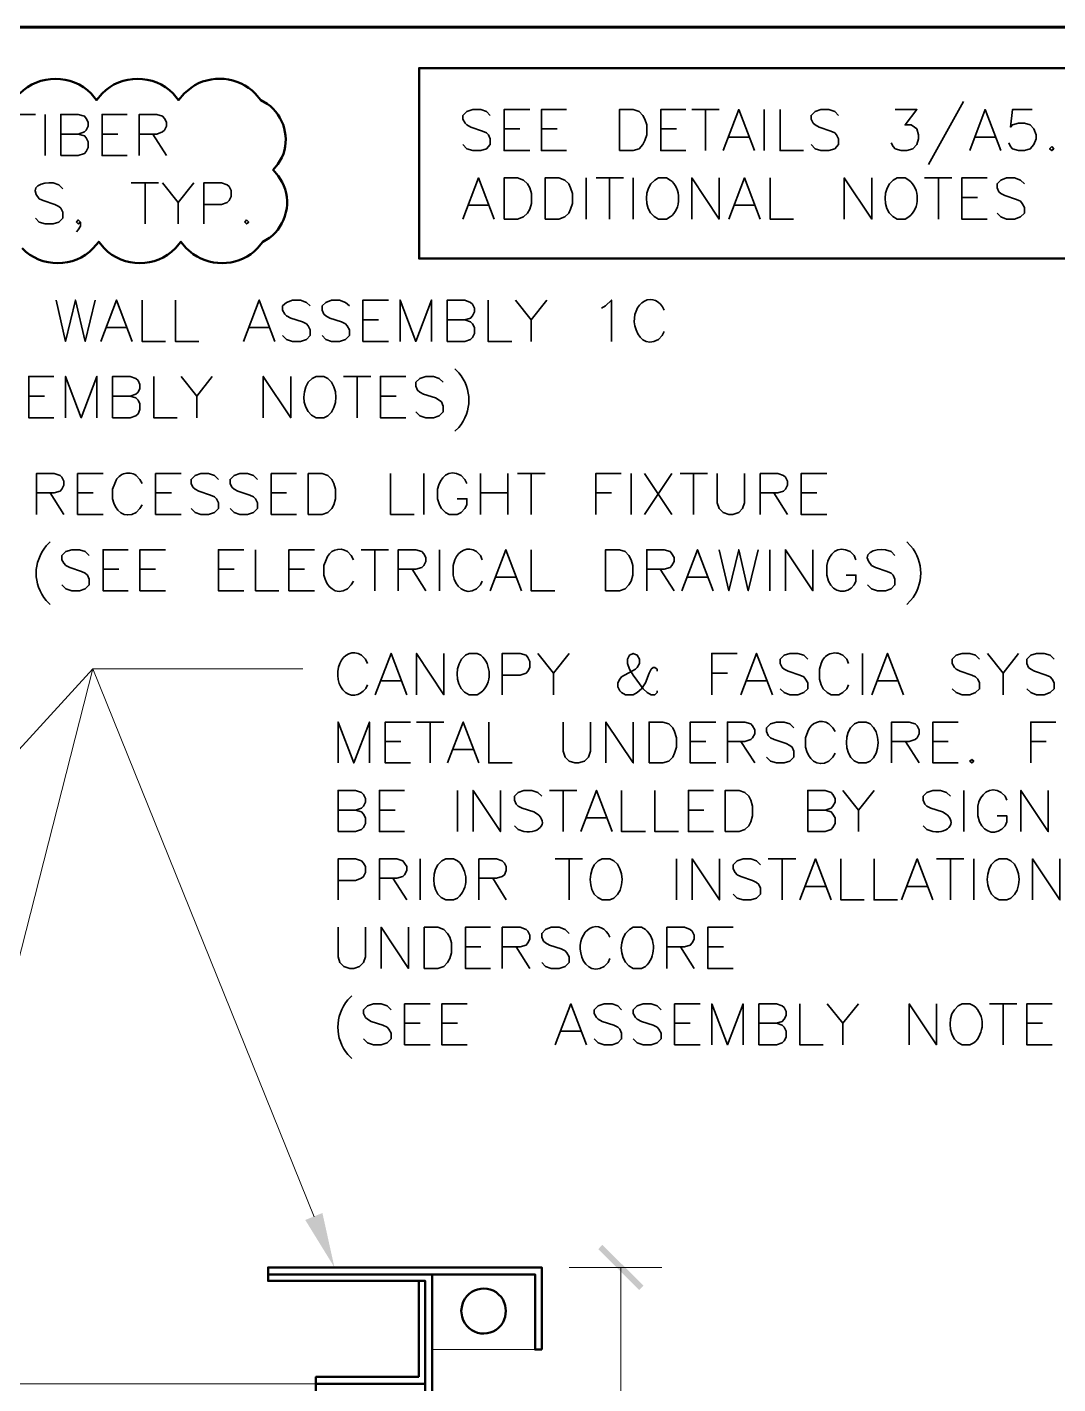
# Model space of a CAD drawing. Header units: inches. Extents: x 5 to 516, y -193 to 129.
# Drawn here: x 352.837 to 355.976, y -21.056 to -16.926 of the extents above; entities that cross this region are included whole.
import ezdxf

# ---------------------------------------------------------------- set-up
doc = ezdxf.new("R2010")
doc.units = ezdxf.units.IN
doc.header["$MEASUREMENT"] = 0
doc.layers.add('PDF5_Geometry', color=7, linetype='Continuous')
doc.layers.add('PDF5_Solid Fills', color=7, linetype='Continuous')

msp = doc.modelspace()

# ---------------------------------------------------------------- hatches: boundary and pattern name
at = {"layer": 'PDF5_Solid Fills', "transparency": 33554559}
msp.add_hatch(color=256, dxfattribs=at).paths.add_polyline_path([(354.7010296, -20.7701201), (354.714363, -20.7567868), (354.5888069, -20.6323406), (354.5765852, -20.6456756)])

# ---------------------------------------------------------------- linework, layer by layer
at = {"layer": 'PDF5_Geometry', "lineweight": 60}
msp.add_lwpolyline([(379.067698, -46.9256782), (379.067698, -16.9256758), (334.0676944, -16.9256758), (334.0676944, -46.9256782)], dxfattribs=at)
at = {"layer": 'PDF5_Geometry', "lineweight": 50}
for points in [[(356.721029, -17.0501187), (356.721029, -17.6301188), (354.0310289, -17.6301188), (354.0310289, -17.0501187)], [(354.0299186, -21.0345628), (354.0299186, -20.7423406), (354.0499186, -20.7423406), (354.0499186, -21.0556739), (353.7165853, -21.0556739), (353.7165853, -21.0345628)]]:
    msp.add_lwpolyline(points, close=True, dxfattribs=at)
for points in [[(353.0654742, -17.1278963), (353.0488075, -17.1478963), (353.0321408, -17.1278963)], [(353.3365853, -17.1101185), (353.3154743, -17.1278963), (353.2988075, -17.1478963), (353.2821409, -17.1278963)], [(353.5688076, -17.1590074), (353.5488076, -17.1478963), (353.532141, -17.1278963)], [(353.614363, -17.3978963), (353.602141, -17.3778963), (353.5865852, -17.3601185), (353.6010299, -17.3423408), (353.6132519, -17.3223408)], [(353.0388075, -17.5990075), (353.0554742, -17.5790075), (353.0721409, -17.5990075)], [(353.2888075, -17.5990075), (353.3054742, -17.5790075), (353.3221409, -17.5990075), (353.343252, -17.6167852)], [(353.5388077, -17.5990075), (353.5554743, -17.5790075), (353.5754743, -17.5667852)], [(353.5710292, -20.7223406), (353.5710292, -20.7012295), (354.4043626, -20.7012295), (354.4043626, -20.9512295)], [(354.0710292, -22.3890077), (354.0710292, -22.4101188), (353.7165848, -22.4101188), (353.7165848, -22.3890077), (354.0499181, -22.3890077), (354.0499181, -20.7423409), (353.5710292, -20.7423409), (353.5710292, -20.7223409), (354.0710292, -20.7223409), (354.0710292, -22.4101188)], [(354.0710292, -20.7223409), (354.3843626, -20.7223409), (354.3843626, -20.9512298), (354.4043626, -20.9512298)], [(354.2865847, -20.8678964), (354.2932514, -20.8512298), (354.2954736, -20.833452), (354.2932514, -20.8167853), (354.2865847, -20.8001186)], [(354.1621402, -20.8167853), (354.1588069, -20.833452), (354.1621402, -20.8512298)], [(354.0499178, -22.3678966), (354.0499178, -22.3890077), (354.0499178, -21.0556742), (353.7165845, -21.0556742), (353.7165845, -22.3890077), (354.0499178, -22.3890077)]]:
    msp.add_lwpolyline(points, dxfattribs=at)
at = {"layer": 'PDF5_Geometry', "lineweight": 35}
for points in [[(354.2476966, -17.1945628), (354.2365855, -17.1823406), (354.2188077, -17.176785), (354.1943633, -17.176785), (354.1765855, -17.1823406), (354.1643633, -17.1945628), (354.1643633, -17.2056739), (354.1710299, -17.2178961), (354.1765855, -17.2234517), (354.1888077, -17.2301184), (354.2243633, -17.2423406), (354.2365855, -17.2478961), (354.2421411, -17.2534517), (354.2476966, -17.2656739), (354.2476966, -17.2834517), (354.2365855, -17.2956739), (354.2188077, -17.3012295), (354.1943633, -17.3012295), (354.1765855, -17.2956739), (354.1643633, -17.2834517)], [(354.3676949, -17.3012297), (354.2899171, -17.3012297), (354.2899171, -17.1767852), (354.3676949, -17.1767852)], [(354.4799193, -17.3012297), (354.4032526, -17.3012297), (354.4032526, -17.1767852), (354.4799193, -17.1767852)], [(354.8432503, -17.3012297), (354.7665837, -17.3012297), (354.7665837, -17.1767852), (354.8432503, -17.1767852)], [(354.8610299, -17.1767857), (354.9443633, -17.1767857)], [(354.9032527, -17.1767857), (354.9032527, -17.3012302)], [(354.9565838, -17.3012297), (355.0043616, -17.1767852), (355.0521394, -17.3012297)], [(355.08214, -17.1767857), (355.08214, -17.3012302)], [(355.1299192, -17.1767857), (355.1299192, -17.3012302), (355.2010303, -17.3012302)], [(355.3076965, -17.1945628), (355.2965854, -17.1823406), (355.2788076, -17.176785), (355.2543632, -17.176785), (355.2365854, -17.1823406), (355.2243632, -17.1945628), (355.2243632, -17.2056739), (355.2310299, -17.2178961), (355.2365854, -17.2234517), (355.2488076, -17.2301184), (355.2843632, -17.2423406), (355.2965854, -17.2478961), (355.302141, -17.2534517), (355.3076965, -17.2656739), (355.3076965, -17.2834517), (355.2965854, -17.2956739), (355.2788076, -17.3012295), (355.2543632, -17.3012295), (355.2365854, -17.2956739), (355.2243632, -17.2834517)], [(355.4810296, -17.1767857), (355.5465852, -17.1767857), (355.5110296, -17.2234524), (355.5288074, -17.2234524), (355.5399185, -17.2301191), (355.5465852, -17.2356746), (355.5521407, -17.2534524), (355.5521407, -17.2656746), (355.5465852, -17.2834524), (355.5343629, -17.2956746), (355.5165852, -17.3012302), (355.4988074, -17.3012302), (355.4810296, -17.2956746), (355.4743629, -17.289008), (355.4688074, -17.2778969)], [(355.6888069, -17.1523423), (355.5821402, -17.3434534)], [(355.7076961, -17.3012297), (355.7543628, -17.1767852), (355.8021406, -17.3012297)], [(355.8976963, -17.1767857), (355.8376963, -17.1767857), (355.8321407, -17.2301191), (355.8376963, -17.2234524), (355.8565852, -17.2178969), (355.874363, -17.2178969), (355.8921407, -17.2234524), (355.9032519, -17.2356746), (355.9099185, -17.2534524), (355.9099185, -17.2656746), (355.9032519, -17.2834524), (355.8921407, -17.2956746), (355.874363, -17.3012302), (355.8565852, -17.3012302), (355.8376963, -17.2956746), (355.8321407, -17.289008), (355.8265852, -17.2778969)], [(352.7854727, -17.3167846), (352.7854727, -17.191229), (352.8632505, -17.191229)], [(352.8921396, -17.1912307), (352.8921396, -17.3167863)], [(352.9399188, -17.3167846), (352.9399188, -17.191229), (352.9932522, -17.191229), (353.0121411, -17.1967846), (353.0176966, -17.2034512), (353.0232522, -17.2145623), (353.0232522, -17.2267846), (353.0176966, -17.2390068), (353.0121411, -17.2445624), (352.9932522, -17.251229), (352.9399188, -17.251229)], [(353.1421416, -17.3167846), (353.0654749, -17.3167846), (353.0654749, -17.191229), (353.1421416, -17.191229)], [(353.1788059, -17.3167846), (353.1788059, -17.191229), (353.2321393, -17.191229), (353.249917, -17.1967846), (353.2554726, -17.2034512), (353.2621393, -17.2145623), (353.2621393, -17.2267846), (353.2554726, -17.2390068), (353.249917, -17.2445624), (353.2321393, -17.251229), (353.1788059, -17.251229)], [(352.9932523, -17.2512306), (353.0121411, -17.2567861), (353.0176967, -17.2623417), (353.0232523, -17.2745639), (353.0232523, -17.2923417), (353.0176967, -17.3045639), (353.0121411, -17.3101194), (352.9932523, -17.3167861), (352.9399189, -17.3167861)], [(353.0654749, -17.2512306), (353.1132527, -17.2512306)], [(353.2199188, -17.2512306), (353.262141, -17.3167861)], [(354.2899171, -17.2356756), (354.3376949, -17.2356756)], [(354.4032526, -17.2356756), (354.4510304, -17.2356756)], [(354.7665837, -17.2356756), (354.8143614, -17.2356756)], [(354.9743632, -17.2601191), (355.0343632, -17.2601191)], [(355.7254732, -17.2601191), (355.7843621, -17.2601191)], [(354.1643633, -17.5101191), (354.2121411, -17.3845635), (354.2599188, -17.5101191)], [(354.5399171, -17.384563), (354.5399171, -17.5101186)], [(354.5699193, -17.384563), (354.6532527, -17.384563)], [(354.6110299, -17.384563), (354.6110299, -17.5101186)], [(354.6832503, -17.384563), (354.6832503, -17.5101186)], [(354.7954751, -17.3912297), (354.784364, -17.384563), (354.7599195, -17.384563), (354.7488084, -17.3912297), (354.7365862, -17.4023408)], [(354.8610299, -17.5101191), (354.8610299, -17.3845635), (354.9443633, -17.5101191), (354.9443633, -17.3845635)], [(354.9743632, -17.5101191), (355.0221409, -17.3845635), (355.0699187, -17.5101191)], [(355.099917, -17.384563), (355.099917, -17.5101186), (355.1710281, -17.5101186)], [(355.3254736, -17.5101191), (355.3254736, -17.3845635), (355.409918, -17.5101191), (355.409918, -17.3845635)], [(355.5221416, -17.3912297), (355.5110305, -17.384563), (355.4865861, -17.384563), (355.4743638, -17.3912297), (355.4632527, -17.4023408)], [(355.5699194, -17.384563), (355.6532527, -17.384563)], [(355.6121399, -17.384563), (355.6121399, -17.5101186)], [(355.7610282, -17.5101191), (355.6832504, -17.5101191), (355.6832504, -17.3845635), (355.7610282, -17.3845635)], [(355.8743628, -17.4023423), (355.8621406, -17.3912312), (355.8443628, -17.3845645), (355.8199183, -17.3845645), (355.8021406, -17.3912312), (355.7910294, -17.4023423), (355.7910294, -17.4145645), (355.796585, -17.4267868), (355.8021406, -17.4323423), (355.8143628, -17.4378979), (355.8499183, -17.4501201), (355.8621406, -17.4556756), (355.8676961, -17.4623423), (355.8743628, -17.4745645), (355.8743628, -17.4923423), (355.8621406, -17.5034534), (355.8443628, -17.5101201), (355.8199183, -17.5101201), (355.8021406, -17.5034534), (355.7910294, -17.4923423)], [(352.9465852, -17.4178972), (352.934363, -17.405675), (352.9165852, -17.4001195)], [(353.1543625, -17.4001179), (353.2376958, -17.4001179)], [(353.1965852, -17.4001179), (353.1965852, -17.5245624)], [(353.2499187, -17.4001179), (353.2976965, -17.4590068), (353.2976965, -17.5245624)], [(353.3454726, -17.4001179), (353.2976948, -17.4590068)], [(353.3754748, -17.5245641), (353.3754748, -17.4001196), (353.4288081, -17.4001196), (353.4465859, -17.4056752), (353.4521415, -17.4112307), (353.4588081, -17.423453), (353.4588081, -17.4412308), (353.4521415, -17.453453), (353.4465859, -17.4590085), (353.4288081, -17.4656752), (353.3754748, -17.4656752)], [(352.874363, -17.4478972), (352.8865852, -17.4534528), (352.9221408, -17.465675), (352.934363, -17.4712306), (352.9399186, -17.4767861), (352.9465852, -17.4890084), (352.9465852, -17.5067861), (352.934363, -17.5190084), (352.9165852, -17.5245639), (352.8921408, -17.5245639), (352.874363, -17.5190084), (352.8632519, -17.5067861)], [(354.1821403, -17.4678963), (354.2421403, -17.4678963)], [(354.9921402, -17.4678963), (355.0521402, -17.4678963)], [(355.6832504, -17.4445628), (355.7310282, -17.4445628)], [(354.7599195, -17.5101186), (354.784364, -17.5101186), (354.7954751, -17.5034519)], [(355.4865861, -17.5101186), (355.5110305, -17.5101186), (355.5221416, -17.5034519)], [(352.9999187, -17.5190076), (352.993252, -17.5245632), (352.9876964, -17.5190076), (352.993252, -17.512341), (352.9999187, -17.5190076), (352.9999187, -17.5312299), (352.993252, -17.542341), (352.9876964, -17.5490076)], [(352.9254738, -17.7567848), (352.9543627, -17.8823404), (352.9843627, -17.7567848), (353.0143627, -17.8823404), (353.0443627, -17.7567848)], [(353.0621406, -17.8823409), (353.1099184, -17.7567853), (353.1576962, -17.8823409)], [(353.1876967, -17.7567848), (353.1876967, -17.8823404), (353.2588078, -17.8823404)], [(353.2888071, -17.7567848), (353.2888071, -17.8823404), (353.3599182, -17.8823404)], [(353.4965844, -17.8823409), (353.5443621, -17.7567853), (353.5921399, -17.8823409)], [(353.6988074, -17.7745641), (353.6876963, -17.763453), (353.6699185, -17.7567863), (353.6454741, -17.7567863), (353.6276963, -17.763453), (353.6154741, -17.7745641), (353.6154741, -17.7867863), (353.6221407, -17.7990086), (353.6276963, -17.8045641), (353.6399185, -17.8112308), (353.6754741, -17.8223419), (353.6876963, -17.8290086), (353.6932519, -17.8345641), (353.6988074, -17.8467863), (353.6988074, -17.8645641), (353.6876963, -17.8767863), (353.6699185, -17.8823419), (353.6454741, -17.8823419), (353.6276963, -17.8767863), (353.6154741, -17.8645641)], [(353.8188071, -17.7745641), (353.8065848, -17.763453), (353.7888071, -17.7567863), (353.7643626, -17.7567863), (353.7465848, -17.763453), (353.7354737, -17.7745641), (353.7354737, -17.7867863), (353.7410293, -17.7990086), (353.7465848, -17.8045641), (353.7588071, -17.8112308), (353.7943626, -17.8223419), (353.8065848, -17.8290086), (353.8121404, -17.8345641), (353.8188071, -17.8467863), (353.8188071, -17.8645641), (353.8065848, -17.8767863), (353.7888071, -17.8823419), (353.7643626, -17.8823419), (353.7465848, -17.8767863), (353.7354737, -17.8645641)], [(353.9376954, -17.8823409), (353.8599176, -17.8823409), (353.8599176, -17.7567853), (353.9376954, -17.7567853)], [(353.9732509, -17.8823409), (353.9732509, -17.7567853), (354.0210287, -17.8823409), (354.0688065, -17.7567853), (354.0688065, -17.8823409)], [(354.1165841, -17.8823409), (354.1165841, -17.7567853), (354.1699174, -17.7567853), (354.1876952, -17.763452), (354.1932507, -17.7690076), (354.1999174, -17.7812298), (354.1999174, -17.7923409), (354.1932507, -17.8045631), (354.1876952, -17.8112298), (354.1699174, -17.8167853), (354.1165841, -17.8167853)], [(354.2410302, -17.7567848), (354.2410302, -17.8823404), (354.3132525, -17.8823404)], [(354.3243636, -17.7567848), (354.3721413, -17.8167848), (354.3721413, -17.8823404)], [(354.4199175, -17.7567848), (354.3721397, -17.8167848)], [(354.5865842, -17.7812305), (354.5988064, -17.7745638), (354.6165842, -17.7567861), (354.6165842, -17.8823416)], [(353.0799177, -17.8401181), (353.1399177, -17.8401181)], [(353.5143637, -17.8401181), (353.5743637, -17.8401181)], [(353.8599176, -17.8167846), (353.9076954, -17.8167846)], [(354.1699175, -17.8167846), (354.1876953, -17.8223402), (354.1932508, -17.8290068), (354.1999175, -17.840118), (354.1999175, -17.8578957), (354.1932508, -17.870118), (354.1876953, -17.8767846), (354.1699175, -17.8823402), (354.1165841, -17.8823402)], [(354.7599188, -17.876787), (354.7710299, -17.8645648), (354.7776966, -17.8523425)], [(352.9188072, -18.1145639), (352.8421405, -18.1145639), (352.8421405, -17.9890083), (352.9188072, -17.9890083)], [(352.9543638, -18.1145639), (352.9543638, -17.9890083), (353.0021416, -18.1145639), (353.0499194, -17.9890083), (353.0499194, -18.1145639)], [(353.097697, -18.1145639), (353.097697, -17.9890083), (353.1510303, -17.9890083), (353.1688081, -17.995675), (353.1754748, -18.0012305), (353.1810303, -18.0134527), (353.1810303, -18.025675), (353.1754748, -18.0367861), (353.1688081, -18.0434527), (353.1510303, -18.0490083), (353.097697, -18.0490083)], [(353.2232508, -17.9890078), (353.2232508, -18.1145633), (353.2943619, -18.1145633)], [(353.3065842, -17.9890078), (353.354362, -18.0490078), (353.354362, -18.1145633)], [(353.4010282, -17.9890078), (353.3543615, -18.0490078)], [(353.5565842, -18.1145639), (353.5565842, -17.9890083), (353.6399175, -18.1145639), (353.6399175, -17.9890083)], [(353.7532522, -17.9956744), (353.74103, -17.9890078), (353.7176967, -17.9890078), (353.7054744, -17.9956744), (353.6932522, -18.0067855)], [(353.80103, -17.9890078), (353.8843633, -17.9890078)], [(353.8421406, -17.9890078), (353.8421406, -18.1145633)], [(353.9910288, -18.1145639), (353.9132511, -18.1145639), (353.9132511, -17.9890083), (353.9910288, -17.9890083)], [(354.1043635, -18.0067848), (354.0921412, -17.9956737), (354.0743635, -17.989007), (354.0510301, -17.989007), (354.0332523, -17.9956737), (354.0210301, -18.0067848), (354.0210301, -18.019007), (354.0265857, -18.0312293), (354.0332523, -18.0367848), (354.0443635, -18.0434515), (354.0810301, -18.0545626), (354.0921412, -18.0612293), (354.0988079, -18.0667848), (354.1043635, -18.079007), (354.1043635, -18.0967848), (354.0921412, -18.109007), (354.0743635, -18.1145626), (354.0510301, -18.1145626), (354.0332523, -18.109007), (354.0210301, -18.0967848)], [(354.1399176, -17.9656742), (354.1521398, -17.9778965)], [(352.8421405, -18.0490076), (352.8899183, -18.0490076)], [(353.1510281, -18.0490076), (353.1688059, -18.0545631), (353.1754726, -18.0612298), (353.1810282, -18.0723409), (353.1810282, -18.0901187), (353.1754726, -18.1023409), (353.1688059, -18.1090076), (353.1510281, -18.1145631), (353.0976948, -18.1145631)], [(353.9132511, -18.0490076), (353.9610288, -18.0490076)], [(353.7176967, -18.1145633), (353.74103, -18.1145633), (353.7532522, -18.1090078)], [(354.1521398, -18.1445631), (354.1399176, -18.1556743)], [(352.865474, -18.4090088), (352.865474, -18.2845643), (352.9199185, -18.2845643), (352.9376962, -18.2901199), (352.9432518, -18.2956754), (352.9488074, -18.3078977), (352.9488074, -18.3201199), (352.9432518, -18.3323421), (352.9376962, -18.3378977), (352.9199185, -18.3434532), (352.865474, -18.3434532)], [(353.0688079, -18.4090088), (352.9910301, -18.4090088), (352.9910301, -18.2845643), (353.0688079, -18.2845643)], [(353.3065851, -18.4090088), (353.2288073, -18.4090088), (353.2288073, -18.2845643), (353.3065851, -18.2845643)], [(353.4199174, -18.3023419), (353.4076952, -18.2901197), (353.3899174, -18.2845642), (353.3665841, -18.2845642), (353.3488063, -18.2901197), (353.3365841, -18.3023419), (353.3365841, -18.3145642), (353.3421396, -18.3256753), (353.3488063, -18.3323419), (353.3599174, -18.3378975), (353.395473, -18.3501197), (353.4076952, -18.3556753), (353.4143619, -18.3612308), (353.4199174, -18.373453), (353.4199174, -18.3912308), (353.4076952, -18.403453), (353.3899174, -18.4090086), (353.3665841, -18.4090086), (353.3488063, -18.403453), (353.3365841, -18.3912308)], [(353.5388071, -18.3023419), (353.5265849, -18.2901197), (353.5088071, -18.2845642), (353.4854738, -18.2845642), (353.467696, -18.2901197), (353.4554738, -18.3023419), (353.4554738, -18.3145642), (353.4610293, -18.3256753), (353.467696, -18.3323419), (353.4788071, -18.3378975), (353.5154738, -18.3501197), (353.5265849, -18.3556753), (353.5332516, -18.3612308), (353.5388071, -18.373453), (353.5388071, -18.3912308), (353.5265849, -18.403453), (353.5088071, -18.4090086), (353.4854738, -18.4090086), (353.467696, -18.403453), (353.4554738, -18.3912308)], [(353.6576966, -18.4090088), (353.5810299, -18.4090088), (353.5810299, -18.2845643), (353.6576966, -18.2845643)], [(353.9443632, -18.2845626), (353.9443632, -18.4090071), (354.0154743, -18.4090071)], [(354.0454736, -18.2845626), (354.0454736, -18.4090071)], [(354.1765861, -18.3145648), (354.1699195, -18.3023426), (354.1588084, -18.2901203)], [(354.2176967, -18.2845626), (354.2176967, -18.4090071)], [(354.30103, -18.2845626), (354.30103, -18.4090071)], [(354.33103, -18.2845626), (354.4143633, -18.2845626)], [(354.3721405, -18.2845626), (354.3721405, -18.4090071)], [(354.5688071, -18.4090088), (354.5688071, -18.2845643), (354.6465849, -18.2845643)], [(354.6765862, -18.2845626), (354.6765862, -18.4090071)], [(354.7176967, -18.2845626), (354.8010301, -18.4090071)], [(354.8010301, -18.2845626), (354.7176967, -18.4090071)], [(354.8254735, -18.2845626), (354.9088069, -18.2845626)], [(354.8665841, -18.2845626), (354.8665841, -18.4090071)], [(354.9388068, -18.2845626), (354.9388068, -18.3734515), (354.9443623, -18.3912293), (354.9565846, -18.4034515), (354.9743624, -18.4090071), (354.9865846, -18.4090071), (355.0043624, -18.4034515), (355.0154735, -18.3912293), (355.0221401, -18.3734515), (355.0221401, -18.2845626)], [(355.0699194, -18.4090088), (355.0699194, -18.2845643), (355.1232527, -18.2845643), (355.1410305, -18.2901199), (355.146586, -18.2956754), (355.1532527, -18.3078977), (355.1532527, -18.3201199), (355.146586, -18.3323421), (355.1410305, -18.3378977), (355.1232527, -18.3434532), (355.0699194, -18.3434532)], [(355.2721411, -18.4090088), (355.1943633, -18.4090088), (355.1943633, -18.2845643), (355.2721411, -18.2845643)], [(354.0865861, -18.3323426), (354.0865861, -18.3612315), (354.0932528, -18.3801203), (354.0988084, -18.3912315), (354.1110306, -18.4034537), (354.1221417, -18.4090092), (354.1465861, -18.4090092), (354.1588084, -18.4034537), (354.1699195, -18.3912315), (354.1765861, -18.3801203), (354.1765861, -18.3612315), (354.1465861, -18.3612315)], [(352.9076968, -18.3434525), (352.9488079, -18.4090081)], [(352.9910301, -18.3434525), (353.0388079, -18.3434525)], [(353.2288073, -18.3434525), (353.2765851, -18.3434525)], [(353.5810299, -18.3434525), (353.6276966, -18.3434525)], [(354.2176967, -18.3434525), (354.30103, -18.3434525)], [(354.5688071, -18.3434525), (354.6165849, -18.3434525)], [(355.1110299, -18.3434525), (355.1532522, -18.4090081)], [(355.1943633, -18.3434525), (355.2421411, -18.3434525)], [(353.1699189, -18.4034537), (353.1810301, -18.3912315), (353.1876967, -18.3801203)], [(352.9076968, -18.4923421), (352.8954746, -18.5045644)], [(353.0265842, -18.5345626), (353.014362, -18.5223404), (352.9965842, -18.5167849), (352.9732509, -18.5167849), (352.9554731, -18.5223404), (352.9432509, -18.5345626), (352.9432509, -18.5467849), (352.9488065, -18.557896), (352.9554731, -18.5645626), (352.9676953, -18.5701182), (353.0032509, -18.5823404), (353.014362, -18.587896), (353.0210287, -18.5934515), (353.0265842, -18.6056738), (353.0265842, -18.6234515), (353.014362, -18.6356738), (352.9965842, -18.6412293), (352.9732509, -18.6412293), (352.9554731, -18.6356738), (352.9432509, -18.6234515)], [(353.1454737, -18.6412295), (353.068807, -18.6412295), (353.068807, -18.516785), (353.1454737, -18.516785)], [(353.2588081, -18.6412295), (353.1810303, -18.6412295), (353.1810303, -18.516785), (353.2588081, -18.516785)], [(353.4976952, -18.6412295), (353.4199174, -18.6412295), (353.4199174, -18.516785), (353.4976952, -18.516785)], [(353.5332507, -18.5167856), (353.5332507, -18.64123), (353.6043618, -18.64123)], [(353.7121411, -18.6412295), (353.6343633, -18.6412295), (353.6343633, -18.516785), (353.7121411, -18.516785)], [(353.8310299, -18.5467855), (353.8243633, -18.5345633), (353.8132521, -18.522341)], [(353.8543634, -18.5167856), (353.9376968, -18.5167856)], [(353.8965839, -18.5167856), (353.8965839, -18.64123)], [(353.9676967, -18.6412295), (353.9676967, -18.516785), (354.02103, -18.516785), (354.0388078, -18.5223406), (354.0454745, -18.5290073), (354.05103, -18.5401184), (354.05103, -18.5523406), (354.0454745, -18.5645628), (354.0388078, -18.5701184), (354.02103, -18.5756739), (353.9676967, -18.5756739)], [(354.0932528, -18.5167856), (354.0932528, -18.64123)], [(354.2232509, -18.5467855), (354.2176954, -18.5345633), (354.2054731, -18.522341)], [(354.2476966, -18.6412295), (354.2954744, -18.516785), (354.3432522, -18.6412295)], [(354.3721405, -18.5167856), (354.3721405, -18.64123), (354.4443628, -18.64123)], [(354.7243631, -18.6412295), (354.7243631, -18.516785), (354.7776965, -18.516785), (354.7954743, -18.5223406), (354.8010298, -18.5290073), (354.8076965, -18.5401184), (354.8076965, -18.5523406), (354.8010298, -18.5645628), (354.7954743, -18.5701184), (354.7776965, -18.5756739), (354.7243631, -18.5756739)], [(354.83103, -18.6412295), (354.8788078, -18.516785), (354.9265856, -18.6412295)], [(354.9443633, -18.5167856), (354.9743633, -18.64123), (355.0043633, -18.5167856), (355.0332521, -18.64123), (355.0632522, -18.5167856)], [(355.0988071, -18.5167856), (355.0988071, -18.64123)], [(355.146584, -18.6412295), (355.146584, -18.516785), (355.2299174, -18.6412295), (355.2299174, -18.516785)], [(355.36103, -18.5467855), (355.3554744, -18.5345633), (355.3432522, -18.522341)], [(355.4799174, -18.5345626), (355.4688063, -18.5223404), (355.4510285, -18.5167849)], [(353.068807, -18.5756755), (353.1165848, -18.5756755)], [(353.1810303, -18.5756755), (353.2288081, -18.5756755)], [(353.4199174, -18.5756755), (353.4676952, -18.5756755)], [(353.6343633, -18.5756755), (353.6821411, -18.5756755)], [(353.7476966, -18.5467855), (353.7410299, -18.5645633), (353.7410299, -18.5934522)], [(354.0099195, -18.5756755), (354.0510306, -18.641231)], [(354.1399176, -18.5467855), (354.134362, -18.5645633), (354.134362, -18.5934522)], [(354.7654737, -18.5756755), (354.8076959, -18.641231)], [(355.2721411, -18.5645633), (355.2721411, -18.5934522), (355.2776966, -18.6123411)], [(355.4088063, -18.5645626), (355.4210285, -18.5701182), (355.4565841, -18.5823404), (355.4688063, -18.587896), (355.4743618, -18.5934515), (355.4799174, -18.6056738), (355.4799174, -18.6234515), (355.4688063, -18.6356738), (355.4510285, -18.6412293), (355.4265841, -18.6412293), (355.4088063, -18.6356738), (355.3965841, -18.6234515)], [(353.8132521, -18.6356744), (353.8243633, -18.6234522), (353.8310299, -18.6123411)], [(354.2054731, -18.6356744), (354.2176954, -18.6234522), (354.2232509, -18.6123411)], [(354.2654737, -18.6001189), (354.3254737, -18.6001189)], [(354.8488071, -18.6001189), (354.9088071, -18.6001189)], [(355.3554744, -18.6234522), (355.36103, -18.6123411), (355.36103, -18.5934522), (355.33103, -18.5934522)], [(352.8954746, -18.671231), (352.9076968, -18.6834533)], [(353.8976961, -18.957898), (353.9454739, -18.8323424), (353.9932517, -18.957898)], [(354.0232522, -18.957898), (354.0232522, -18.8323424), (354.1065856, -18.957898), (354.1065856, -18.8323424)], [(354.2188058, -18.8378974), (354.2076947, -18.8323419), (354.1832503, -18.8323419), (354.1721392, -18.8378974), (354.1599169, -18.8501197)], [(354.2843629, -18.957898), (354.2843629, -18.8323424), (354.3388074, -18.8323424), (354.3565852, -18.837898), (354.3621407, -18.8445646), (354.3676963, -18.8567869), (354.3676963, -18.8745647), (354.3621407, -18.8856758), (354.3565852, -18.8923424), (354.3388074, -18.897898), (354.2843629, -18.897898)], [(354.3921397, -18.8323419), (354.4399175, -18.8923419), (354.4399175, -18.9578974)], [(354.4876959, -18.8323419), (354.4399181, -18.8923419)], [(354.755473, -18.8856753), (354.755473, -18.8801198), (354.7488063, -18.8745642), (354.7432508, -18.8745642), (354.7376952, -18.8801198), (354.7310285, -18.892342), (354.7199174, -18.9212309), (354.7076952, -18.9401198), (354.695473, -18.9512309), (354.6832508, -18.9578975), (354.6599174, -18.9578975), (354.6476952, -18.9512309), (354.6421397, -18.9456753), (354.6365841, -18.9334531), (354.6365841, -18.9212309), (354.6421397, -18.9101198), (354.6476952, -18.9034531), (354.6899174, -18.8801198), (354.695473, -18.8745642), (354.7021397, -18.862342), (354.7021397, -18.8501198), (354.695473, -18.8378975), (354.6832508, -18.832342), (354.6721397, -18.8378975), (354.665473, -18.8501198), (354.665473, -18.862342), (354.6721397, -18.8801198), (354.6832508, -18.8978975), (354.7132508, -18.9401198), (354.725473, -18.9512309), (354.7376952, -18.9578975), (354.7488063, -18.9578975), (354.755473, -18.9512309), (354.755473, -18.9456753)], [(354.9221397, -18.957898), (354.9221397, -18.8323424), (354.9999175, -18.8323424)], [(355.0110295, -18.957898), (355.0588073, -18.8323424), (355.106585, -18.957898)], [(355.2143625, -18.8501189), (355.2021402, -18.8378967), (355.1843625, -18.8323412), (355.159918, -18.8323412), (355.1421402, -18.8378967), (355.129918, -18.8501189), (355.129918, -18.8623412), (355.1365847, -18.8745634), (355.1421402, -18.8801189), (355.1543625, -18.8856745), (355.189918, -18.8978967), (355.2021402, -18.9034523), (355.2076958, -18.9101189), (355.2143625, -18.9212301), (355.2143625, -18.9401189), (355.2021402, -18.9512301), (355.1843625, -18.9578967), (355.159918, -18.9578967), (355.1421402, -18.9512301), (355.129918, -18.9401189)], [(355.3810291, -18.8323419), (355.3810291, -18.9578974)], [(355.4099191, -18.957898), (355.4576969, -18.8323424), (355.5054747, -18.957898)], [(355.737696, -18.8501189), (355.7254738, -18.8378967), (355.707696, -18.8323412), (355.6843627, -18.8323412), (355.6665849, -18.8378967), (355.6543627, -18.8501189), (355.6543627, -18.8623412), (355.6610293, -18.8745634), (355.6665849, -18.8801189), (355.6788071, -18.8856745), (355.7143627, -18.8978967), (355.7254738, -18.9034523), (355.7321405, -18.9101189), (355.737696, -18.9212301), (355.737696, -18.9401189), (355.7254738, -18.9512301), (355.707696, -18.9578967), (355.6843627, -18.9578967), (355.6665849, -18.9512301), (355.6543627, -18.9401189)], [(355.7621395, -18.8323419), (355.8099173, -18.8923419), (355.8099173, -18.9578974)], [(355.8565857, -18.8323419), (355.8099191, -18.8923419)], [(355.9643625, -18.8501189), (355.9521403, -18.8378967), (355.9343625, -18.8323412), (355.9110292, -18.8323412), (355.8932514, -18.8378967), (355.8810292, -18.8501189), (355.8810292, -18.8623412), (355.8865847, -18.8745634), (355.8932514, -18.8801189), (355.9043625, -18.8856745), (355.9399181, -18.8978967), (355.9521403, -18.9034523), (355.958807, -18.9101189), (355.9643625, -18.9212301), (355.9643625, -18.9401189), (355.9521403, -18.9512301), (355.9343625, -18.9578967), (355.9110292, -18.9578967), (355.8932514, -18.9512301), (355.8810292, -18.9401189)], [(353.8743626, -18.8623418), (353.867696, -18.8501196), (353.8554737, -18.8378973)], [(354.9221397, -18.8923417), (354.9699175, -18.8923417)], [(353.9154732, -18.9156752), (353.9754732, -18.9156752)], [(354.1832503, -18.9578974), (354.2076947, -18.9578974), (354.2188058, -18.9512308)], [(355.0288065, -18.9156752), (355.0888065, -18.9156752)], [(355.4276962, -18.9156752), (355.4876962, -18.9156752)], [(353.7843629, -19.1656752), (353.7843629, -19.0412308), (353.8321407, -19.1656752), (353.8799185, -19.0412308), (353.8799185, -19.1656752)], [(354.0043627, -19.1656752), (353.9276961, -19.1656752), (353.9276961, -19.0412308), (354.0043627, -19.0412308)], [(354.0232522, -19.0412313), (354.1065856, -19.0412313)], [(354.0643628, -19.0412313), (354.0643628, -19.1656758)], [(354.1176962, -19.1656752), (354.165474, -19.0412308), (354.2132518, -19.1656752)], [(354.2432524, -19.0412313), (354.2432524, -19.1656758), (354.3143635, -19.1656758)], [(354.4699189, -19.0412313), (354.4699189, -19.1301202), (354.4754744, -19.147898), (354.4876966, -19.1601202), (354.5054744, -19.1656758), (354.5165855, -19.1656758), (354.5343633, -19.1601202), (354.5465855, -19.147898), (354.5532522, -19.1301202), (354.5532522, -19.0412313)], [(354.599917, -19.1656752), (354.599917, -19.0412308), (354.6832503, -19.1656752), (354.6832503, -19.0412308)], [(354.9343634, -19.1656752), (354.8565856, -19.1656752), (354.8565856, -19.0412308), (354.9343634, -19.0412308)], [(354.9699189, -19.1656752), (354.9699189, -19.0412308), (355.0232522, -19.0412308), (355.04103, -19.0467863), (355.0465856, -19.0523419), (355.0532522, -19.0645641), (355.0532522, -19.0767863), (355.0465856, -19.0890086), (355.04103, -19.0945641), (355.0232522, -19.1001197), (354.9699189, -19.1001197)], [(355.1721397, -19.0590084), (355.1599175, -19.0467862), (355.1421397, -19.0412306), (355.1188064, -19.0412306), (355.1010286, -19.0467862), (355.0888064, -19.0590084), (355.0888064, -19.0701195), (355.0943619, -19.0823417), (355.1010286, -19.0890084), (355.1121397, -19.0945639), (355.1488064, -19.1067862), (355.1599175, -19.1123417), (355.1665841, -19.1178973), (355.1721397, -19.1301195), (355.1721397, -19.1478973), (355.1599175, -19.1601195), (355.1421397, -19.1656751), (355.1188064, -19.1656751), (355.1010286, -19.1601195), (355.0888064, -19.1478973)], [(355.2143625, -19.070119), (355.2076958, -19.0890079), (355.2076958, -19.1178968)], [(355.2976958, -19.070119), (355.2910291, -19.0590079), (355.2788069, -19.0467857)], [(355.4043618, -19.0467869), (355.3921396, -19.0412313), (355.3688063, -19.0412313), (355.3565841, -19.0467869), (355.3443618, -19.0590091)], [(355.4699189, -19.1656752), (355.4699189, -19.0412308), (355.5232523, -19.0412308), (355.5410301, -19.0467863), (355.5476967, -19.0523419), (355.5532523, -19.0645641), (355.5532523, -19.0767863), (355.5476967, -19.0890086), (355.5410301, -19.0945641), (355.5232523, -19.1001197), (355.4699189, -19.1001197)], [(355.6721395, -19.1656752), (355.5954728, -19.1656752), (355.5954728, -19.0412308), (355.6721395, -19.0412308)], [(355.893252, -19.1656752), (355.893252, -19.0412308), (355.9699187, -19.0412308)], [(353.9276961, -19.100119), (353.9754738, -19.100119)], [(354.8565856, -19.100119), (354.9043634, -19.100119)], [(355.0110295, -19.100119), (355.0532517, -19.1656745)], [(355.5121394, -19.100119), (355.5532506, -19.1656745)], [(355.5954728, -19.100119), (355.6421395, -19.100119)], [(355.893252, -19.100119), (355.9399187, -19.100119)], [(354.1354733, -19.1245647), (354.1954733, -19.1245647)], [(355.2788069, -19.1601191), (355.2910291, -19.1478968), (355.2976958, -19.1356746)], [(355.3688063, -19.1656758), (355.3921396, -19.1656758), (355.4043618, -19.1601202)], [(353.7843629, -19.3745647), (353.7843629, -19.2490091), (353.8376962, -19.2490091), (353.855474, -19.2556758), (353.8621407, -19.2612313), (353.8676962, -19.2734536), (353.8676962, -19.2845647), (353.8621407, -19.2967869), (353.855474, -19.3034536), (353.8376962, -19.3090091), (353.7843629, -19.3090091)], [(353.9865857, -19.3745647), (353.909919, -19.3745647), (353.909919, -19.2490091), (353.9865857, -19.2490091)], [(354.1476962, -19.2490086), (354.1476962, -19.3745641)], [(354.1954731, -19.3745647), (354.1954731, -19.2490091), (354.2788065, -19.3745647), (354.2788065, -19.2490091)], [(354.4043626, -19.2667856), (354.3921404, -19.2556745), (354.3743626, -19.2490079), (354.3499181, -19.2490079), (354.3321403, -19.2556745), (354.3210292, -19.2667856), (354.3210292, -19.2790079), (354.3265848, -19.2912301), (354.3321403, -19.2967856), (354.3443626, -19.3034523), (354.3799181, -19.3145634)], [(354.4276961, -19.2490086), (354.5110294, -19.2490086)], [(354.4699189, -19.2490086), (354.4699189, -19.3745641)], [(354.5232523, -19.3745647), (354.5710301, -19.2490091), (354.6188079, -19.3745647)], [(354.6476962, -19.2490086), (354.6476962, -19.3745641), (354.7199184, -19.3745641)], [(354.7488066, -19.2490086), (354.7488066, -19.3745641), (354.8210288, -19.3745641)], [(354.9276959, -19.3745647), (354.8510292, -19.3745647), (354.8510292, -19.2490091), (354.9276959, -19.2490091)], [(355.2143625, -19.3745647), (355.2143625, -19.2490091), (355.2676958, -19.2490091), (355.2854736, -19.2556758), (355.2910291, -19.2612313), (355.2976958, -19.2734536), (355.2976958, -19.2845647), (355.2910291, -19.2967869), (355.2854736, -19.3034536), (355.2676958, -19.3090091), (355.2143625, -19.3090091)], [(355.3210293, -19.2490086), (355.3688071, -19.3090086), (355.3688071, -19.3745641)], [(355.4165855, -19.2490086), (355.3688077, -19.3090086)], [(355.6488085, -19.2667856), (355.6365863, -19.2556745), (355.6188085, -19.2490079), (355.5954751, -19.2490079), (355.5765862, -19.2556745), (355.5654751, -19.2667856), (355.5654751, -19.2790079), (355.5710307, -19.2912301), (355.5765862, -19.2967856), (355.5888085, -19.3034523), (355.624364, -19.3145634)], [(355.689919, -19.2490086), (355.689919, -19.3745641)], [(355.8210294, -19.2790085), (355.8154738, -19.2667863), (355.8032516, -19.2556752)], [(355.8632521, -19.3745647), (355.8632521, -19.2490091), (355.9465855, -19.3745647), (355.9465855, -19.2490091)], [(353.8376963, -19.3090084), (353.8554741, -19.314564), (353.8621408, -19.3212306), (353.8676963, -19.3323417), (353.8676963, -19.3501195), (353.8621408, -19.3623417), (353.8554741, -19.3678973), (353.8376963, -19.374564), (353.784363, -19.374564)], [(353.909919, -19.3090084), (353.9576968, -19.3090084)], [(354.8510292, -19.3090084), (354.8976959, -19.3090084)], [(355.2676959, -19.3090084), (355.2854737, -19.314564), (355.2910292, -19.3212306), (355.2976959, -19.3323417), (355.2976959, -19.3501195), (355.2910292, -19.3623417), (355.2854737, -19.3678973), (355.2676959, -19.374564), (355.2143626, -19.374564)], [(355.7321405, -19.2967863), (355.7321405, -19.3267863), (355.737696, -19.3445641)], [(355.8154738, -19.3567863), (355.8210294, -19.3445641), (355.8210294, -19.3267863), (355.7910294, -19.3267863)], [(354.3499181, -19.3745634), (354.3321403, -19.3678968), (354.3210292, -19.3567856)], [(354.5410293, -19.3323419), (354.5999182, -19.3323419)], [(355.5954751, -19.3745634), (355.5765862, -19.3678968), (355.5654751, -19.3567856)], [(353.7843629, -19.5823419), (353.7843629, -19.4578975), (353.8376962, -19.4578975), (353.855474, -19.463453), (353.8621407, -19.4701197), (353.8676962, -19.4812308), (353.8676962, -19.4990086), (353.8621407, -19.5112308), (353.855474, -19.5167864), (353.8376962, -19.523453), (353.7843629, -19.523453)], [(353.909919, -19.5823419), (353.909919, -19.4578975), (353.9632523, -19.4578975), (353.9810301, -19.463453), (353.9865857, -19.4701197), (353.9932523, -19.4812308), (353.9932523, -19.493453), (353.9865857, -19.5056753), (353.9810301, -19.5112308), (353.9632523, -19.5167864), (353.909919, -19.5167864)], [(354.0343629, -19.457898), (354.0343629, -19.5823425)], [(354.1476953, -19.4634536), (354.1354731, -19.457898), (354.1121398, -19.457898), (354.0999176, -19.4634536), (354.0876953, -19.4756758)], [(354.2132524, -19.5823419), (354.2132524, -19.4578975), (354.2665858, -19.4578975), (354.2843636, -19.463453), (354.2910302, -19.4701197), (354.2965858, -19.4812308), (354.2965858, -19.493453), (354.2910302, -19.5056753), (354.2843636, -19.5112308), (354.2665858, -19.5167864), (354.2132524, -19.5167864)], [(354.4454731, -19.457898), (354.5288065, -19.457898)], [(354.4876959, -19.457898), (354.4876959, -19.5823425)], [(354.6243619, -19.4634536), (354.6121396, -19.457898), (354.5888063, -19.457898), (354.5765841, -19.4634536), (354.5643619, -19.4756758)], [(354.8143629, -19.457898), (354.8143629, -19.5823425)], [(354.8621398, -19.5823419), (354.8621398, -19.4578975), (354.9454732, -19.5823419), (354.9454732, -19.4578975)], [(355.0710293, -19.4756751), (355.0588071, -19.4634529), (355.0410293, -19.4578973), (355.017696, -19.4578973), (354.9999182, -19.4634529), (354.987696, -19.4756751), (354.987696, -19.4878973), (354.9932515, -19.4990084), (354.9999182, -19.5056751), (355.0110293, -19.5112306), (355.0465849, -19.5234529), (355.0588071, -19.5290084), (355.0654737, -19.5356751), (355.0710293, -19.5467862), (355.0710293, -19.564564), (355.0588071, -19.5767862), (355.0410293, -19.5823418), (355.017696, -19.5823418), (354.9999182, -19.5767862), (354.987696, -19.564564)], [(355.0943628, -19.457898), (355.1776962, -19.457898)], [(355.1365856, -19.457898), (355.1365856, -19.5823425)], [(355.189919, -19.5823419), (355.2376968, -19.4578975), (355.2854746, -19.5823419)], [(355.3154751, -19.457898), (355.3154751, -19.5823425), (355.3865862, -19.5823425)], [(355.4165855, -19.457898), (355.4165855, -19.5823425), (355.4876966, -19.5823425)], [(355.4999189, -19.5823419), (355.5476966, -19.4578975), (355.5954744, -19.5823419)], [(355.6065857, -19.457898), (355.689919, -19.457898)], [(355.6488085, -19.457898), (355.6488085, -19.5823425)], [(355.719919, -19.457898), (355.719919, -19.5823425)], [(355.8332514, -19.4634536), (355.8210292, -19.457898), (355.7976958, -19.457898), (355.7854736, -19.4634536), (355.7732514, -19.4756758)], [(355.8988085, -19.5823419), (355.8988085, -19.4578975), (355.9821418, -19.5823419), (355.9821418, -19.4578975)], [(353.9510296, -19.5167857), (353.9932518, -19.5823412)], [(354.255473, -19.5167857), (354.2965841, -19.5823412)], [(355.2076961, -19.5412314), (355.2676961, -19.5412314)], [(355.5176959, -19.5412314), (355.5765848, -19.5412314)], [(354.1121398, -19.5823425), (354.1354731, -19.5823425), (354.1476953, -19.5767869)], [(354.5888063, -19.5823425), (354.6121396, -19.5823425), (354.6243619, -19.5767869)], [(355.7976958, -19.5823425), (355.8210292, -19.5823425), (355.8332514, -19.5767869)], [(353.7843629, -19.6656753), (353.7843629, -19.7556753), (353.7899184, -19.7734531), (353.8021407, -19.7856753), (353.8199184, -19.7912308), (353.8321407, -19.7912308), (353.8499185, -19.7856753), (353.8621407, -19.7734531), (353.8676962, -19.7556753), (353.8676962, -19.6656753)], [(353.9154732, -19.7912314), (353.9154732, -19.6656758), (353.9988065, -19.7912314), (353.9988065, -19.6656758)], [(354.2488063, -19.7912314), (354.1721396, -19.7912314), (354.1721396, -19.6656758), (354.2488063, -19.6656758)], [(354.2843629, -19.7912314), (354.2843629, -19.6656758), (354.3388074, -19.6656758), (354.3565852, -19.6723425), (354.3621407, -19.677898), (354.3676963, -19.6901203), (354.3676963, -19.7023425), (354.3621407, -19.7134536), (354.3565852, -19.7201203), (354.3388074, -19.7256758), (354.2843629, -19.7256758)], [(354.4876959, -19.6845645), (354.4754737, -19.6723423), (354.4576959, -19.6656756), (354.4332515, -19.6656756), (354.4154737, -19.6723423), (354.4043626, -19.6845645), (354.4043626, -19.6956756), (354.4099181, -19.7078979), (354.4154737, -19.7134534), (354.4276959, -19.7201201), (354.4632515, -19.7312312), (354.4754737, -19.7378979), (354.4810293, -19.7434534), (354.4876959, -19.7556757), (354.4876959, -19.7734534), (354.4754737, -19.7856757), (354.4576959, -19.7912312), (354.4332515, -19.7912312), (354.4154737, -19.7856757), (354.4043626, -19.7734534)], [(354.719917, -19.6723419), (354.7076948, -19.6656753), (354.6832503, -19.6656753), (354.6721392, -19.6723419), (354.659917, -19.6845642)], [(354.7854729, -19.7912314), (354.7854729, -19.6656758), (354.8388062, -19.6656758), (354.856584, -19.6723425), (354.8621396, -19.677898), (354.8688062, -19.6901203), (354.8688062, -19.7023425), (354.8621396, -19.7134536), (354.856584, -19.7201203), (354.8388062, -19.7256758), (354.7854729, -19.7256758)], [(354.9876969, -19.7912314), (354.9099191, -19.7912314), (354.9099191, -19.6656758), (354.9876969, -19.6656758)], [(354.1721396, -19.7256751), (354.2188063, -19.7256751)], [(354.3265857, -19.7256751), (354.3676968, -19.7912307)], [(354.8265857, -19.7256751), (354.868808, -19.7912307)], [(354.9099191, -19.7256751), (354.9576969, -19.7256751)], [(354.5943621, -19.7856752), (354.6065843, -19.773453), (354.6121398, -19.7612308)], [(354.6832503, -19.7912308), (354.7076948, -19.7912308), (354.719917, -19.7856753)], [(353.9454731, -19.9167852), (353.9332509, -19.904563), (353.9154731, -19.8990075), (353.8921398, -19.8990075), (353.874362, -19.904563), (353.8621398, -19.9167852), (353.8621398, -19.9278964), (353.8676953, -19.9401186), (353.874362, -19.9456741), (353.8854731, -19.9523408), (353.9210287, -19.9634519), (353.9332509, -19.9701186), (353.9388064, -19.9756741), (353.9454731, -19.9878964), (353.9454731, -20.0056741), (353.9332509, -20.0178964), (353.9154731, -20.0234519), (353.8921398, -20.0234519), (353.874362, -20.0178964), (353.8621398, -20.0056741)], [(354.0643637, -20.0234521), (353.9865859, -20.0234521), (353.9865859, -19.8990076), (354.0643637, -19.8990076)], [(354.1776947, -20.0234521), (354.0999169, -20.0234521), (354.0999169, -19.8990076), (354.1776947, -19.8990076)], [(354.4454731, -20.0234521), (354.4932509, -19.8990076), (354.5410287, -20.0234521)], [(354.6476962, -19.9167852), (354.6365851, -19.904563), (354.6188073, -19.8990075), (354.5943629, -19.8990075), (354.5765851, -19.904563), (354.5643629, -19.9167852), (354.5643629, -19.9278964), (354.5710295, -19.9401186), (354.5765851, -19.9456741), (354.5888073, -19.9523408), (354.6243629, -19.9634519), (354.6365851, -19.9701186), (354.6421406, -19.9756741), (354.6476962, -19.9878964), (354.6476962, -20.0056741), (354.6365851, -20.0178964), (354.6188073, -20.0234519), (354.5943629, -20.0234519), (354.5765851, -20.0178964), (354.5643629, -20.0056741)], [(354.7676958, -19.9167852), (354.7554736, -19.904563), (354.7376958, -19.8990075), (354.7132514, -19.8990075), (354.6954736, -19.904563), (354.6832514, -19.9167852), (354.6832514, -19.9278964), (354.6899181, -19.9401186), (354.6954736, -19.9456741), (354.7076958, -19.9523408), (354.7432514, -19.9634519), (354.7554736, -19.9701186), (354.7610292, -19.9756741), (354.7676958, -19.9878964), (354.7676958, -20.0056741), (354.7554736, -20.0178964), (354.7376958, -20.0234519), (354.7132514, -20.0234519), (354.6954736, -20.0178964), (354.6832514, -20.0056741)], [(354.8865842, -20.0234521), (354.8088064, -20.0234521), (354.8088064, -19.8990076), (354.8865842, -19.8990076)], [(354.9221397, -20.0234521), (354.9221397, -19.8990076), (354.9699175, -20.0234521), (355.0176952, -19.8990076), (355.0176952, -20.0234521)], [(355.0654751, -20.0234521), (355.0654751, -19.8990076), (355.1188084, -19.8990076), (355.1365862, -19.9045632), (355.1421418, -19.9101188), (355.1488084, -19.922341), (355.1488084, -19.9345632), (355.1421418, -19.9456743), (355.1365862, -19.952341), (355.1188084, -19.9578965), (355.0654751, -19.9578965)], [(355.189919, -19.8990082), (355.189919, -20.0234526), (355.2610301, -20.0234526)], [(355.2732523, -19.8990082), (355.3210301, -19.9578971), (355.3210301, -20.0234526)], [(355.3688063, -19.8990082), (355.3210285, -19.9578971)], [(355.5232524, -20.0234521), (355.5232524, -19.8990076), (355.6065857, -20.0234521), (355.6065857, -19.8990076)], [(355.7199181, -19.9045637), (355.7076959, -19.8990082), (355.6843626, -19.8990082), (355.6721404, -19.9045637), (355.6610293, -19.916786)], [(355.7676959, -19.8990082), (355.8510293, -19.8990082)], [(355.8099187, -19.8990082), (355.8099187, -20.0234526)], [(355.958807, -20.0234521), (355.8810292, -20.0234521), (355.8810292, -19.8990076), (355.958807, -19.8990076)], [(353.9865859, -19.9578981), (354.0343637, -19.9578981)], [(354.0999169, -19.9578981), (354.1476947, -19.9578981)], [(354.4632525, -19.9823415), (354.5232525, -19.9823415)], [(354.8088064, -19.9578981), (354.8565842, -19.9578981)], [(355.1188063, -19.9578981), (355.136584, -19.9634536), (355.1421396, -19.9701203), (355.1488063, -19.9823425), (355.1488063, -20.0001203), (355.1421396, -20.0112314), (355.136584, -20.0178981), (355.1188063, -20.0234536), (355.0654729, -20.0234536)], [(355.8810292, -19.9578981), (355.928807, -19.9578981)], [(355.6843626, -20.0234526), (355.7076959, -20.0234526), (355.7199181, -20.0178971)]]:
    msp.add_lwpolyline(points, dxfattribs=at)
for points in [[(354.6410298, -17.3012297), (354.6410298, -17.1767852), (354.683252, -17.1767852), (354.7010298, -17.1823408), (354.7121409, -17.194563), (354.7188076, -17.2056741), (354.7243631, -17.2234519), (354.7243631, -17.2534519), (354.7188076, -17.2712297), (354.7121409, -17.2834519), (354.7010298, -17.2956741), (354.683252, -17.3012297)], [(355.9576961, -17.2890068), (355.9510295, -17.2956735), (355.9576961, -17.301229), (355.9632517, -17.2956735)], [(354.2899171, -17.5101191), (354.2899171, -17.3845635), (354.3310282, -17.3845635), (354.348806, -17.3912302), (354.3610282, -17.4023413), (354.3676949, -17.4145635), (354.3732505, -17.4323413), (354.3732505, -17.4623413), (354.3676949, -17.4801191), (354.3610282, -17.4923413), (354.348806, -17.5034524), (354.3310282, -17.5101191)], [(354.4143633, -17.5101191), (354.4143633, -17.3845635), (354.4565855, -17.3845635), (354.4743633, -17.3912302), (354.4865855, -17.4023413), (354.4921411, -17.4145635), (354.4976966, -17.4323413), (354.4976966, -17.4623413), (354.4921411, -17.4801191), (354.4865855, -17.4923413), (354.4743633, -17.5034524), (354.4565855, -17.5101191)], [(353.5054729, -17.5123412), (353.4999173, -17.5190079), (353.5054729, -17.5245635), (353.5121396, -17.5190079)], [(353.693251, -18.4090088), (353.693251, -18.2845643), (353.7354732, -18.2845643), (353.753251, -18.2901199), (353.7654732, -18.3023421), (353.7710287, -18.3145643), (353.7765843, -18.3323421), (353.7765843, -18.361231), (353.7710287, -18.3801199), (353.7654732, -18.391231), (353.753251, -18.4034532), (353.7354732, -18.4090088)], [(354.598807, -18.6412295), (354.598807, -18.516785), (354.6410293, -18.516785), (354.658807, -18.5223406), (354.6699182, -18.5345628), (354.6765848, -18.546785), (354.6821404, -18.5645628), (354.6821404, -18.5934517), (354.6765848, -18.6123406), (354.6699182, -18.6234517), (354.658807, -18.6356739), (354.6410293, -18.6412295)], [(354.7310295, -19.1656752), (354.7310295, -19.0412308), (354.7732518, -19.0412308), (354.7910295, -19.0467863), (354.8032518, -19.0590086), (354.8088073, -19.0701197), (354.8143629, -19.0890086), (354.8143629, -19.1178975), (354.8088073, -19.1356752), (354.8032518, -19.1478975), (354.7910295, -19.1601197), (354.7732518, -19.1656752)], [(355.7143625, -19.1545646), (355.7076958, -19.1601201), (355.7143625, -19.1656757), (355.7199181, -19.1601201)], [(354.9632525, -19.3745647), (354.9632525, -19.2490091), (355.0054747, -19.2490091), (355.0232525, -19.2556758), (355.0354747, -19.2667869), (355.0410303, -19.2790091), (355.0465858, -19.2967869), (355.0465858, -19.3267869), (355.0410303, -19.3445647), (355.0354747, -19.3567869), (355.0232525, -19.367898), (355.0054747, -19.3745647)], [(354.0465858, -19.7912314), (354.0465858, -19.6656758), (354.0876969, -19.6656758), (354.1065858, -19.6723425), (354.1176969, -19.6845647), (354.1243635, -19.6956758), (354.1299191, -19.7134536), (354.1299191, -19.7434536), (354.1243635, -19.7612314), (354.1176969, -19.7734536), (354.1065858, -19.7856758), (354.0876969, -19.7912314)]]:
    msp.add_lwpolyline(points, close=True, dxfattribs=at)
for points in [[(353.1876967, -18.3145648), (353.1810301, -18.3023426), (353.1699189, -18.2901203, 0.508548725), (353.1043634, -18.3145648), (353.0976967, -18.3323426), (353.0976967, -18.3612315)], [(355.5165837, -18.4923421), (355.5276948, -18.5045644, -0.36941685), (355.5276948, -18.671231), (355.5165837, -18.6834533)], [(355.3388064, -18.8623418), (355.3332508, -18.8501196), (355.3210286, -18.8378973, 0.50829303), (355.255473, -18.8623418), (355.2499175, -18.8801196), (355.2499175, -18.9101196), (355.255473, -18.9278974), (355.2610286, -18.9401196), (355.2732508, -18.9512307), (355.285473, -18.9578974), (355.3088064, -18.9578974), (355.3210286, -18.9512307), (355.3332508, -18.9401196), (355.3388064, -18.9278974)], [(353.8265857, -19.8745647), (353.8143634, -19.886787, 0.369416811), (353.8143634, -20.0534536), (353.8265857, -20.0656759)]]:
    msp.add_lwpolyline(points, format="xyb", dxfattribs=at)
at = {"layer": 'PDF5_Geometry', "lineweight": 15}
for points in [[(351.1599188, -20.9323425), (353.0376967, -18.8790091), (353.6765855, -18.8790091)], [(352.0610283, -22.7067861), (353.0376951, -18.8790081), (353.676584, -18.8790081)], [(353.711028, -20.5467857), (353.0376946, -18.8790078), (353.6765836, -18.8790078)], [(354.4876959, -20.7012295), (354.7699182, -20.7012295)], [(354.6454741, -20.7012298), (354.6454741, -22.3890077), (354.6454741, -22.8890077)], [(354.3843634, -20.9512295), (354.07103, -20.9512295)], [(348.3788064, -21.0556742), (353.7165845, -21.0556742)]]:
    msp.add_lwpolyline(points, dxfattribs=at)
at = {"layer": 'PDF5_Geometry', "lineweight": 35}
for centre, major_axis, ratio, start_param, end_param in [((354.7352226, -17.8188516), (0.0003067, 0.0640427), 0.764937873, 5.240396042, 8.105515251), ((353.8324589, -18.894414), (0.0020666, 0.0653159), 0.754625629, 1.08160531, 4.198229686), ((354.5700703, -19.7271478), (0.0003369, 0.0632434), 0.765517686, 5.237281907, 8.118790729)]:
    msp.add_ellipse(centre, major_axis=major_axis, ratio=ratio, start_param=start_param, end_param=end_param, dxfattribs=at)
at = {"layer": 'PDF5_Geometry', "lineweight": 50}
for points in [[(353.0321408, -17.1278963), (352.9744927, -17.0678593), (352.8731223, -17.0678593), (352.8154742, -17.1278963)], [(353.2821409, -17.1278963), (353.2244927, -17.0678593), (353.1231224, -17.0678593), (353.0654742, -17.1278963)], [(353.532141, -17.1278963), (353.4822705, -17.0752482), (353.3945113, -17.0680815), (353.3365853, -17.1101185)], [(353.6132519, -17.3223408), (353.6395482, -17.2663222), (353.6198262, -17.1946185), (353.5688076, -17.1590074)], [(353.5754743, -17.5667852), (353.6264186, -17.5309704), (353.6450855, -17.4524334), (353.614363, -17.3978963)], [(352.8221409, -17.5990075), (352.8806963, -17.6587482), (352.9804186, -17.6594149), (353.0388075, -17.5990075)], [(353.0721409, -17.5990075), (353.1306964, -17.6587482), (353.2304187, -17.6594149), (353.2888075, -17.5990075)], [(353.343252, -17.6167852), (353.4030483, -17.6586926), (353.4878075, -17.6519704), (353.5388077, -17.5990075)], [(354.2865847, -20.8001186), (354.2566217, -20.7470816), (354.1767699, -20.7569705), (354.1621402, -20.8167853)], [(354.1621402, -20.8512298), (354.1767699, -20.9110446), (354.2566217, -20.9209335), (354.2865847, -20.8678964)]]:
    msp.add_open_spline(points, degree=3, dxfattribs=at)
at = {"layer": 'PDF5_Geometry', "lineweight": 35}
for points in [[(352.9165852, -17.4001195), (352.8827889, -17.3947861), (352.8416223, -17.4113417), (352.874363, -17.4478972)], [(354.7365862, -17.4023408), (354.7134566, -17.4359519), (354.7191788, -17.4927852), (354.7599195, -17.5101186)], [(354.7954751, -17.5034519), (354.8296788, -17.4818223), (354.8296788, -17.4128593), (354.7954751, -17.3912297)], [(355.4632527, -17.4023408), (355.440012, -17.4348408), (355.4464564, -17.4948963), (355.4865861, -17.5101186)], [(355.5221416, -17.5034519), (355.5562527, -17.4783963), (355.5562527, -17.4162852), (355.5221416, -17.3912297)], [(354.6876966, -17.8345647), (354.6966225, -17.8704536), (354.721104, -17.8981573), (354.7599188, -17.876787)], [(353.6932522, -18.0067855), (353.67103, -18.0403411), (353.6759189, -18.0992855), (353.7176967, -18.1145633)], [(353.7532522, -18.1090078), (353.785567, -18.0821189), (353.7865115, -18.021267), (353.7532522, -17.9956744)], [(354.1521398, -17.9778965), (354.1932694, -18.0290446), (354.1924546, -18.0932854), (354.1521398, -18.1445631)], [(354.1588084, -18.2901203), (354.1199935, -18.2687314), (354.0955121, -18.2964537), (354.0865861, -18.3323426)], [(353.0976967, -18.3612315), (353.1054004, -18.3973611), (353.1326597, -18.4243241), (353.1699189, -18.4034537)], [(355.3432522, -18.522341), (355.305567, -18.5010262), (355.2791411, -18.5291744), (355.2721411, -18.5645633)], [(352.8954746, -18.5045644), (352.8550672, -18.5560829), (352.8542894, -18.6197495), (352.8954746, -18.671231)], [(353.8132521, -18.522341), (353.7876781, -18.5058966), (353.756104, -18.5184522), (353.7476966, -18.5467855)], [(354.2054731, -18.522341), (354.1792324, -18.5046003), (354.1504361, -18.5201929), (354.1399176, -18.5467855)], [(355.4510285, -18.5167849), (355.4188989, -18.5117663), (355.3725655, -18.5278589), (355.4088063, -18.5645626)], [(353.7410299, -18.5934522), (353.7488447, -18.6291744), (353.7755114, -18.6571188), (353.8132521, -18.6356744)], [(354.134362, -18.5934522), (354.1387509, -18.6269707), (354.1713991, -18.6581559), (354.2054731, -18.6356744)], [(355.2776966, -18.6123411), (355.2933448, -18.6484707), (355.3329374, -18.6536188), (355.3554744, -18.6234522)], [(353.8554737, -18.8378973), (353.8292145, -18.8201751), (353.8004367, -18.8357492), (353.7899182, -18.8623418)], [(354.1599169, -18.8501197), (354.1367873, -18.8837308), (354.1425095, -18.9405641), (354.1832503, -18.9578974)], [(354.2188058, -18.9512308), (354.2536021, -18.9251567), (354.2521762, -18.8647123), (354.2188058, -18.8378974)], [(355.2788069, -19.0467857), (355.2542143, -19.0296561), (355.2235106, -19.0437672), (355.2143625, -19.070119)], [(355.3443618, -19.0590091), (355.3232692, -19.0898054), (355.3292137, -19.154935), (355.3688063, -19.1656758)], [(355.4043618, -19.1601202), (355.436547, -19.1367128), (355.4372137, -19.0700461), (355.4043618, -19.0467869)], [(355.2076958, -19.1178968), (355.2157143, -19.1521191), (355.2415291, -19.1823783), (355.2788069, -19.1601191)], [(355.8032516, -19.2556752), (355.7698442, -19.2311011), (355.7372701, -19.2632122), (355.7321405, -19.2967863)], [(354.3799181, -19.3145634), (354.4317515, -19.3407486), (354.3997144, -19.3832856), (354.3499181, -19.3745634)], [(355.624364, -19.3145634), (355.675364, -19.3400819), (355.6452529, -19.3828597), (355.5954751, -19.3745634)], [(355.737696, -19.3445641), (355.7534553, -19.3801196), (355.7890108, -19.3881937), (355.8154738, -19.3567863)], [(354.0876953, -19.4756758), (354.0676768, -19.5077499), (354.070399, -19.5691388), (354.1121398, -19.5823425)], [(354.1476953, -19.5767869), (354.1825472, -19.5491758), (354.1810657, -19.4906943), (354.1476953, -19.4634536)], [(354.5643619, -19.4756758), (354.5443433, -19.5077499), (354.5470656, -19.5691388), (354.5888063, -19.5823425)], [(354.6243619, -19.5767869), (354.6574174, -19.553398), (354.65651, -19.4869351), (354.6243619, -19.4634536)], [(355.7732514, -19.4756758), (355.7532329, -19.5077499), (355.7559551, -19.5691388), (355.7976958, -19.5823425)], [(355.8332514, -19.5767869), (355.866307, -19.5534166), (355.8653996, -19.4869351), (355.8332514, -19.4634536)], [(354.659917, -19.6845642), (354.6369355, -19.7174716), (354.6434911, -19.7748049), (354.6832503, -19.7912308)], [(354.719917, -19.7856753), (354.7522318, -19.7576568), (354.7534911, -19.7005457), (354.719917, -19.6723419)], [(354.5232509, -19.743453), (354.5295472, -19.7806382), (354.5577139, -19.8061382), (354.5943621, -19.7856752)], [(355.7199181, -20.0178971), (355.7532885, -19.9906563), (355.75477, -19.9321749), (355.7199181, -19.9045637)], [(355.6610293, -19.916786), (355.6366774, -19.946286), (355.6463996, -20.0126749), (355.6843626, -20.0234526)]]:
    msp.add_open_spline(points, degree=3, dxfattribs=at)
at = {"layer": 'PDF5_Solid Fills', "lineweight": 50, "transparency": 33554559}
msp.add_solid([(353.7365859, -20.535675), (353.7732526, -20.7012306), (353.6843637, -20.5567861)], dxfattribs=at)

doc.saveas('drawing.dxf')
